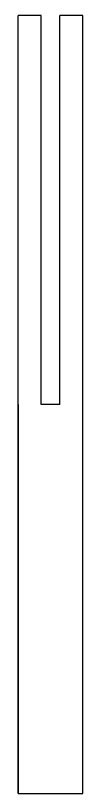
# Model space of a CAD drawing. Header units: millimetres. Extents: x 9580 to 14459, y 6196 to 7212.
# Drawn here: x 10161.7 to 10171.7, y 6733.4 to 6853.4 of the extents above; entities that cross this region are included whole.
import ezdxf

# ---------------------------------------------------------------- set-up
doc = ezdxf.new("R2010")
doc.units = ezdxf.units.MM

msp = doc.modelspace()

# ---------------------------------------------------------------- linework, layer by layer
for p, q in [((10161.73, 6733.43), (10161.73, 6853.43)), ((10165.28, 6853.43), (10161.73, 6853.43)), ((10165.28, 6793.43), (10165.28, 6853.43)), ((10171.73, 6853.43), (10168.18, 6853.43)), ((10168.18, 6793.43), (10168.18, 6853.43)), ((10171.73, 6733.43), (10171.73, 6853.43)), ((10161.73, 6793.43), (10161.73, 6733.43)), ((10168.18, 6793.43), (10165.28, 6793.43)), ((10171.73, 6733.43), (10171.73, 6793.43)), ((10161.73, 6733.43), (10171.73, 6733.43)), ((10161.73, 6733.43), (10171.73, 6733.43))]:
    msp.add_line(p, q)

doc.saveas('drawing.dxf')
